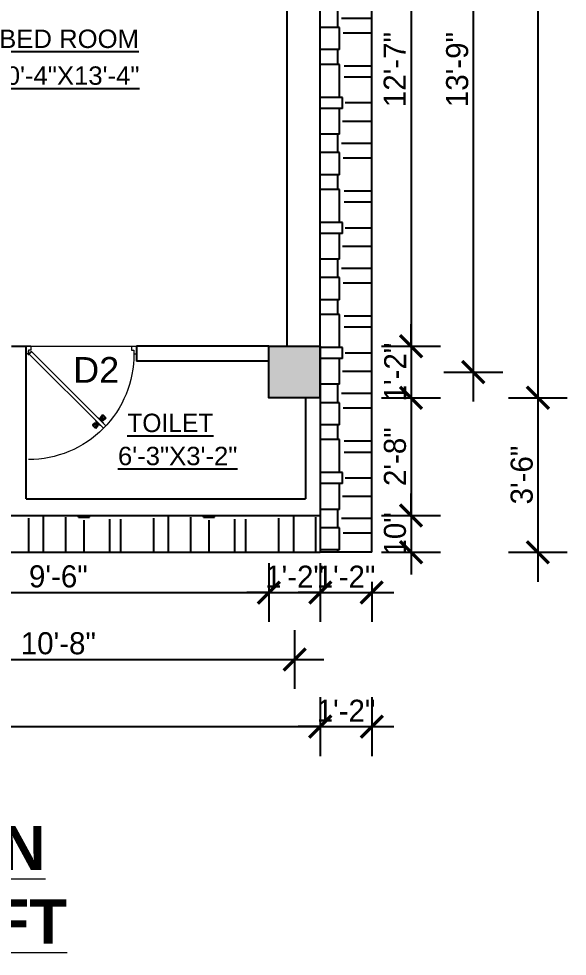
# Model space of a CAD drawing. Header units: inches. Extents: x 1397 to 20304, y -27267 to -746.
# Drawn here: x 10388.8 to 10537.9, y -20880.1 to -20625.2 of the extents above; entities that cross this region are included whole.
import ezdxf

# ---------------------------------------------------------------- set-up
doc = ezdxf.new("R2010")
doc.units = ezdxf.units.IN
doc.header["$LTSCALE"] = 17
doc.header["$MEASUREMENT"] = 0
for name, color, linetype, lineweight in [('25 BOT BAR', 12, 'Continuous', 25), ('DOOR & WIN', 1, 'Continuous', 25), ('OUTLINE', 1, 'Continuous', 25), ('PUERTAS', 7, 'Continuous', 9), ('TEXT', 231, 'Continuous', 20)]:
    doc.layers.add(name, color=color, linetype=linetype, lineweight=lineweight)
doc.styles.add('ARCHITECTURE', font='stylu.ttf')
doc.styles.add('DIMTEXT', font='arial.ttf', dxfattribs={"height": 6})
doc.dimstyles.new('8 SCALE', dxfattribs={"dimscale": 0, "dimtxt": 6, "dimasz": 6, "dimexe": 8, "dimexo": 8, "dimgap": 1.25, "dimtad": 1, "dimdec": 0, "dimzin": 3, "dimdsep": 46, "dimlunit": 4, "dimtxsty": 'ARCHITECTURE', "dimblk": 'ARCHTICK', "dimcen": 8, "dimdle": 8, "dimclrd": 5, "dimclre": 5, "dimclrt": 7, "dimadec": 0, "dimazin": 0, "dimtfac": 0.75, "dimtdec": 0, "dimtix": 1, "dimtmove": 2, "dimatfit": 3, "dimldrblk": 'ARCHTICK', "dimfxl": 8, "dimfxlon": 1, "dimtolj": 1, "dimtzin": 0, "dimlwd": -1, "dimlwe": -1, "dimarcsym": 0})

# ---------------------------------------------------------------- blocks, each defined once
blk = doc.blocks.new('2ft6in')
at = {"layer": 'PUERTAS', "color": 2}
for p, q in [((0.84, 2.1), (21.02, 22.28)), ((21.71, 21.6), (1.47, 1.37)), ((18.33, 21.76), (18.31, 21.77)), ((21.71, 21.6), (21.02, 22.28)), ((21.18, 18.9), (21.2, 18.89)), ((0, 2), (0, 0)), ((0.6, 2), (0, 2)), ((1.33, 0), (0, 0)), ((0.6, 1.26), (0.6, 2.04)), ((0.67, 1.26), (0.6, 1.26)), ((0.67, 1.26), (0.67, 2.01)), ((0.67, 1), (0.67, 1.26)), ((1.33, 1), (0.67, 1)), ((1.31, 1.53), (0.79, 2.06)), ((1.36, 1.58), (0.81, 2.12)), ((1.36, 1.58), (1.31, 1.53)), ((1.47, 1.37), (1.31, 1.53)), ((1.33, 0), (1.33, 1)), ((28.67, 0), (28.67, 1)), ((28.67, 1), (29.33, 1)), ((28.67, 0), (30, 0)), ((29.33, 1), (29.33, 2)), ((29.33, 2), (30, 2)), ((30, 0), (30, 2))]:
    blk.add_line(p, q, dxfattribs=at)
at = {"layer": 'PUERTAS', "color": 8}
for p, q in [((18.81, 20.78), (18.04, 21.4)), ((18.86, 20.83), (18.08, 21.46)), ((18.95, 20.92), (18.2, 21.58)), ((18.44, 21.9), (18.31, 21.77)), ((19.07, 21.03), (18.34, 21.72)), ((18.44, 21.9), (18.56, 22.02)), ((18.58, 22.01), (18.56, 22.02)), ((19.3, 21.26), (18.61, 22)), ((19.42, 21.38), (18.75, 22.14)), ((19.51, 21.48), (18.88, 22.26)), ((18.91, 20.27), (19.19, 20.69)), ((19.55, 21.53), (18.93, 22.3)), ((19.13, 20.8), (19.03, 20.9)), ((19.15, 20.82), (19.05, 20.92)), ((19.09, 20.44), (19.25, 20.76)), ((19.19, 20.87), (19.1, 20.96)), ((19.25, 20.93), (19.16, 21.02)), ((19.28, 20.63), (19.32, 20.83)), ((19.4, 21.08), (19.31, 21.17)), ((19.47, 21.15), (19.38, 21.24)), ((19.43, 20.78), (19.4, 20.9)), ((19.51, 21.19), (19.42, 21.28)), ((19.55, 20.91), (19.43, 20.94)), ((19.53, 21.21), (19.44, 21.3)), ((19.7, 21.06), (19.51, 21.01)), ((19.89, 21.24), (19.58, 21.08)), ((20.07, 21.42), (19.64, 21.15)), ((20.67, 20.47), (20.51, 20.15)), ((20.85, 20.64), (20.57, 20.22)), ((19.69, 19.49), (20.12, 19.76)), ((19.87, 19.67), (20.18, 19.83)), ((20.06, 19.85), (20.25, 19.9)), ((20.21, 20), (20.33, 19.97)), ((20.21, 19.38), (20.83, 18.61)), ((20.23, 19.7), (20.32, 19.61)), ((20.25, 19.72), (20.34, 19.63)), ((20.25, 19.43), (20.88, 18.65)), ((20.29, 19.76), (20.38, 19.67)), ((20.33, 20.13), (20.36, 20.01)), ((20.34, 19.53), (21, 18.77)), ((20.36, 19.83), (20.45, 19.74)), ((20.48, 20.28), (20.44, 20.08)), ((20.46, 19.64), (21.14, 18.91)), ((20.5, 19.98), (20.6, 19.89)), ((20.57, 20.04), (20.66, 19.95)), ((20.61, 20.09), (20.7, 19.99)), ((20.63, 20.11), (20.72, 20.01)), ((20.69, 19.87), (21.42, 19.19)), ((20.81, 19.99), (21.56, 19.33)), ((20.9, 20.08), (21.68, 19.45)), ((20.95, 20.13), (21.72, 19.51)), ((21.32, 19.01), (21.2, 18.89)), ((21.32, 19.01), (21.44, 19.14)), ((21.43, 19.15), (21.44, 19.14)), ((0, 0), (30, 0))]:
    blk.add_line(p, q, dxfattribs=at)
at = {"layer": 'PUERTAS', "color": 1}
for p, q in [((18.06, 21.44), (18.48, 21.86)), ((18.74, 20.79), (18.06, 21.34)), ((18.08, 21.51), (18.45, 21.88)), ((18.11, 21.49), (18.08, 21.51)), ((18.82, 22.25), (18.45, 21.88)), ((18.9, 22.28), (18.48, 21.86)), ((18.84, 22.23), (18.82, 22.25)), ((18.83, 20.8), (19.18, 21.15)), ((18.84, 20.21), (19.1, 20.6)), ((18.92, 20.89), (18.93, 20.88)), ((19.54, 21.59), (18.99, 22.27)), ((19.02, 20.88), (19.24, 21.1)), ((19.12, 20.8), (19.03, 20.89)), ((19.1, 20.7), (19.11, 20.69)), ((19.1, 20.6), (19.1, 20.6)), ((19.11, 20.79), (19.33, 21.01)), ((19.54, 21.5), (19.18, 21.15)), ((19.45, 21.31), (19.24, 21.1)), ((19.55, 21.22), (19.33, 21.01)), ((19.45, 21.41), (19.45, 21.41)), ((19.54, 21.22), (19.45, 21.31)), ((19.64, 21.23), (19.64, 21.23)), ((19.74, 21.24), (19.73, 21.23)), ((20.12, 21.49), (19.74, 21.24)), ((20.22, 21.48), (20.22, 21.49)), ((20.91, 20.7), (20.66, 20.31)), ((20.91, 20.8), (20.91, 20.79)), ((18.85, 20.11), (18.84, 20.12)), ((19.53, 19.43), (19.54, 19.42)), ((19.64, 19.42), (20.02, 19.67)), ((20.02, 19.67), (20.03, 19.68)), ((20.12, 19.68), (20.12, 19.68)), ((20.21, 19.69), (20.43, 19.9)), ((20.22, 19.41), (20.57, 19.76)), ((20.22, 19.69), (20.31, 19.6)), ((20.22, 19.32), (20.76, 18.64)), ((20.31, 19.6), (20.52, 19.81)), ((20.31, 19.5), (20.31, 19.5)), ((20.65, 20.12), (20.43, 19.9)), ((20.74, 20.03), (20.52, 19.81)), ((20.93, 20.11), (20.57, 19.76)), ((20.64, 20.11), (20.73, 20.02)), ((20.66, 20.31), (20.65, 20.31)), ((20.65, 20.21), (20.65, 20.22)), ((20.84, 20.02), (20.83, 20.03)), ((20.86, 18.63), (21.28, 19.05)), ((20.91, 18.68), (20.94, 18.66)), ((20.94, 18.66), (21.31, 19.03)), ((21.02, 20.12), (21.7, 19.57)), ((21.7, 19.47), (21.28, 19.05)), ((21.67, 19.4), (21.31, 19.03)), ((21.65, 19.42), (21.67, 19.4))]:
    blk.add_line(p, q, dxfattribs=at)
at = {"layer": 'PUERTAS', "color": 2}
for radius in [0.129, 0.0627]:
    blk.add_circle((0.68, 2.14), radius, dxfattribs=at)
at = {"layer": 'PUERTAS', "color": 8}
blk.add_arc((0.68, 2.14), 28.65, 359.7285, 90.0333, dxfattribs=at)
at = {"layer": 'PUERTAS', "color": 1}
for centre, start, end in [((18.78, 20.84), 231.0764, 315), ((18.94, 22.23), 38.9236, 135), ((18.97, 20.93), 225, 315), ((19.16, 20.74), 135, 219.7428), ((19.06, 20.65), 315, 39.7428), ((19.4, 21.36), 315, 45), ((19.49, 21.55), 315, 38.9236), ((19.6, 21.18), 50.2572, 135), ((19.68, 21.28), 230.2572, 315), ((20.17, 21.44), 45, 135), ((20.87, 20.75), 315, 45), ((18.89, 20.16), 135, 225), ((19.59, 19.47), 225, 315), ((20.07, 19.63), 50.2572, 135), ((20.16, 19.73), 230.2572, 315), ((20.27, 19.36), 135, 218.9236), ((20.35, 19.55), 135, 225), ((20.7, 20.26), 135, 219.7428), ((20.6, 20.17), 315, 39.7428), ((20.78, 19.98), 45, 135), ((20.82, 18.68), 218.9236, 315), ((20.98, 20.07), 51.0764, 135), ((21.65, 19.52), 315, 51.0764)]:
    blk.add_arc(centre, 0.0667, start, end, dxfattribs=at)
blk = doc.blocks.new('*U3074')
at = {"color": 3}
blk.add_blockref('2ft6in', (0, 0), dxfattribs=at)
blk = doc.blocks.new('_ArchTick')
at = {"color": 0, "linetype": 'ByBlock', "const_width": 0.15}
blk.add_lwpolyline([(-0.5, -0.5), (0.5, 0.5)], dxfattribs=at)
blk = doc.blocks.new('*D3532')
at = {"layer": '25 BOT BAR', "color": 5, "transparency": 16777216}
for p, q in [((10342.29, -20773.19), (10342.29, -20789.19)), ((10456.75, -20773.19), (10456.75, -20789.19)), ((10334.29, -20781.19), (10464.75, -20781.19))]:
    blk.add_line(p, q, dxfattribs=at)
at = {"layer": 'Defpoints', "color": 0, "transparency": 16777216}
for p in [(10342.29, -20728.24), (10456.75, -20728.24), (10456.75, -20781.19)]:
    blk.add_point(p, dxfattribs=at)
at = {"layer": '25 BOT BAR', "color": 5, "transparency": 16777216, "xscale": 6, "yscale": 6, "zscale": 6, "rotation": 180}
blk.add_blockref('_ArchTick', (10342.29, -20781.19), dxfattribs=at)
at = {"layer": '25 BOT BAR', "color": 5, "transparency": 16777216, "xscale": 6, "yscale": 6, "zscale": 6}
blk.add_blockref('_ArchTick', (10456.75, -20781.19), dxfattribs=at)
at = {"layer": '25 BOT BAR', "color": 7, "transparency": 16777216, "insert": (10399.52, -20776.83), "char_height": 6, "attachment_point": 5, "style": 'ARCHITECTURE'}
blk.add_mtext('\\A1;9\'-6"', dxfattribs=at)
blk = doc.blocks.new('*D3533')
at = {"layer": '25 BOT BAR', "color": 5, "transparency": 16777216}
for p, q in [((10456.75, -20773.19), (10456.75, -20789.19)), ((10470.75, -20773.19), (10470.75, -20789.19)), ((10456.75, -20781.19), (10450.75, -20781.19)), ((10456.75, -20781.19), (10470.75, -20781.19)), ((10470.75, -20781.19), (10476.75, -20781.19))]:
    blk.add_line(p, q, dxfattribs=at)
at = {"layer": 'Defpoints', "color": 0, "transparency": 16777216}
for p in [(10456.75, -20728.24), (10470.75, -20728.24), (10470.75, -20781.19)]:
    blk.add_point(p, dxfattribs=at)
at = {"layer": '25 BOT BAR', "color": 5, "transparency": 16777216, "xscale": 6, "yscale": 6, "zscale": 6}
blk.add_blockref('_ArchTick', (10456.75, -20781.19), dxfattribs=at)
at = {"layer": '25 BOT BAR', "color": 5, "transparency": 16777216, "xscale": 6, "yscale": 6, "zscale": 6, "rotation": 180}
blk.add_blockref('_ArchTick', (10470.75, -20781.19), dxfattribs=at)
at = {"layer": '25 BOT BAR', "color": 7, "transparency": 16777216, "insert": (10463.75, -20776.88), "char_height": 6, "attachment_point": 5, "style": 'ARCHITECTURE'}
blk.add_mtext('\\A1;1\'-2"', dxfattribs=at)
blk = doc.blocks.new('*D3536')
at = {"layer": '25 BOT BAR', "color": 5, "transparency": 16777216}
for p, q in [((10335.29, -20791.39), (10335.29, -20807.39)), ((10463.75, -20791.39), (10463.75, -20807.39)), ((10327.29, -20799.39), (10471.75, -20799.39))]:
    blk.add_line(p, q, dxfattribs=at)
at = {"layer": 'Defpoints', "color": 0, "transparency": 16777216}
for p in [(10335.29, -20721.24), (10463.75, -20721.24), (10463.75, -20799.39)]:
    blk.add_point(p, dxfattribs=at)
at = {"layer": '25 BOT BAR', "color": 5, "transparency": 16777216, "xscale": 6, "yscale": 6, "zscale": 6, "rotation": 180}
blk.add_blockref('_ArchTick', (10335.29, -20799.39), dxfattribs=at)
at = {"layer": '25 BOT BAR', "color": 5, "transparency": 16777216, "xscale": 6, "yscale": 6, "zscale": 6}
blk.add_blockref('_ArchTick', (10463.75, -20799.39), dxfattribs=at)
at = {"layer": '25 BOT BAR', "color": 7, "transparency": 16777216, "insert": (10399.52, -20795.02), "char_height": 6, "attachment_point": 5, "style": 'ARCHITECTURE'}
blk.add_mtext('\\A1;10\'-8"', dxfattribs=at)
blk = doc.blocks.new('*D3537')
at = {"layer": '25 BOT BAR', "color": 5, "transparency": 16777216}
for p, q in [((10010.29, -20809.65), (10010.29, -20825.65)), ((10470.75, -20809.65), (10470.75, -20825.65)), ((10002.29, -20817.65), (10478.75, -20817.65))]:
    blk.add_line(p, q, dxfattribs=at)
at = {"layer": 'Defpoints', "color": 0, "transparency": 16777216}
for p in [(10010.29, -20728.24), (10470.75, -20728.24), (10470.75, -20817.65)]:
    blk.add_point(p, dxfattribs=at)
at = {"layer": '25 BOT BAR', "color": 5, "transparency": 16777216, "xscale": 6, "yscale": 6, "zscale": 6, "rotation": 180}
blk.add_blockref('_ArchTick', (10010.29, -20817.65), dxfattribs=at)
at = {"layer": '25 BOT BAR', "color": 5, "transparency": 16777216, "xscale": 6, "yscale": 6, "zscale": 6}
blk.add_blockref('_ArchTick', (10470.75, -20817.65), dxfattribs=at)
at = {"layer": '25 BOT BAR', "color": 7, "transparency": 16777216, "insert": (10240.52, -20813.27), "char_height": 6, "attachment_point": 5, "style": 'ARCHITECTURE'}
blk.add_mtext('\\A1;38\'-4"', dxfattribs=at)
blk = doc.blocks.new('*D3503')
at = {"layer": '25 BOT BAR', "color": 5, "transparency": 16777216}
for p, q in [((10495.43, -20555.72), (10495.43, -20722.24)), ((10487.43, -20563.72), (10503.43, -20563.72)), ((10487.43, -20714.24), (10503.43, -20714.24))]:
    blk.add_line(p, q, dxfattribs=at)
at = {"layer": 'Defpoints', "color": 0, "transparency": 16777216}
for p in [(10470.75, -20563.72), (10470.75, -20714.24), (10495.43, -20714.24)]:
    blk.add_point(p, dxfattribs=at)
at = {"layer": '25 BOT BAR', "color": 5, "transparency": 16777216, "xscale": 6, "yscale": 6, "zscale": 6}
for p, rotation in [((10495.43, -20563.72), 90), ((10495.43, -20714.24), 270)]:
    blk.add_blockref('_ArchTick', p, dxfattribs=dict(at, rotation=rotation))
at = {"layer": '25 BOT BAR', "color": 7, "transparency": 16777216, "insert": (10490.97, -20638.98), "char_height": 6, "attachment_point": 5, "rotation": 90, "style": 'ARCHITECTURE'}
blk.add_mtext('\\A1;12\'-7"', dxfattribs=at)
blk = doc.blocks.new('*D3504')
at = {"layer": '25 BOT BAR', "color": 5, "transparency": 16777216}
for p, q in [((10495.43, -20714.24), (10495.43, -20708.24)), ((10487.43, -20714.24), (10503.43, -20714.24)), ((10495.43, -20714.24), (10495.43, -20728.24)), ((10487.43, -20728.24), (10503.43, -20728.24)), ((10495.43, -20728.24), (10495.43, -20734.24))]:
    blk.add_line(p, q, dxfattribs=at)
at = {"layer": 'Defpoints', "color": 0, "transparency": 16777216}
for p in [(10470.75, -20714.24), (10470.75, -20728.24), (10495.43, -20728.24)]:
    blk.add_point(p, dxfattribs=at)
at = {"layer": '25 BOT BAR', "color": 5, "transparency": 16777216, "xscale": 6, "yscale": 6, "zscale": 6}
for p, rotation in [((10495.43, -20714.24), 270), ((10495.43, -20728.24), 90)]:
    blk.add_blockref('_ArchTick', p, dxfattribs=dict(at, rotation=rotation))
at = {"layer": '25 BOT BAR', "color": 7, "transparency": 16777216, "insert": (10491.12, -20721.24), "char_height": 6, "attachment_point": 5, "rotation": 90, "style": 'ARCHITECTURE'}
blk.add_mtext('\\A1;1\'-2"', dxfattribs=at)
blk = doc.blocks.new('*D3505')
at = {"layer": '25 BOT BAR', "color": 5, "transparency": 16777216}
for p, q in [((10495.43, -20720.24), (10495.43, -20768.24)), ((10487.43, -20728.24), (10503.43, -20728.24)), ((10487.43, -20760.24), (10503.43, -20760.24))]:
    blk.add_line(p, q, dxfattribs=at)
at = {"layer": 'Defpoints', "color": 0, "transparency": 16777216}
for p in [(10470.75, -20728.24), (10470.75, -20760.24), (10495.43, -20760.24)]:
    blk.add_point(p, dxfattribs=at)
at = {"layer": '25 BOT BAR', "color": 5, "transparency": 16777216, "xscale": 6, "yscale": 6, "zscale": 6}
for p, rotation in [((10495.43, -20728.24), 90), ((10495.43, -20760.24), 270)]:
    blk.add_blockref('_ArchTick', p, dxfattribs=dict(at, rotation=rotation))
at = {"layer": '25 BOT BAR', "color": 7, "transparency": 16777216, "insert": (10491.08, -20744.24), "char_height": 6, "attachment_point": 5, "rotation": 90, "style": 'ARCHITECTURE'}
blk.add_mtext('\\A1;2\'-8"', dxfattribs=at)
blk = doc.blocks.new('*D3508')
at = {"layer": '25 BOT BAR', "color": 5, "transparency": 16777216}
for p, q in [((10512.35, -20548.72), (10512.35, -20729.24)), ((10504.35, -20556.72), (10520.35, -20556.72)), ((10504.35, -20721.24), (10520.35, -20721.24))]:
    blk.add_line(p, q, dxfattribs=at)
at = {"layer": 'Defpoints', "color": 0, "transparency": 16777216}
for p in [(10463.75, -20556.72), (10463.75, -20721.24), (10512.35, -20721.24)]:
    blk.add_point(p, dxfattribs=at)
at = {"layer": '25 BOT BAR', "color": 5, "transparency": 16777216, "xscale": 6, "yscale": 6, "zscale": 6}
for p, rotation in [((10512.35, -20556.72), 90), ((10512.35, -20721.24), 270)]:
    blk.add_blockref('_ArchTick', p, dxfattribs=dict(at, rotation=rotation))
at = {"layer": '25 BOT BAR', "color": 7, "transparency": 16777216, "insert": (10508, -20638.98), "char_height": 6, "attachment_point": 5, "rotation": 90, "style": 'ARCHITECTURE'}
blk.add_mtext('\\A1;13\'-9"', dxfattribs=at)
blk = doc.blocks.new('*D3509')
at = {"layer": '25 BOT BAR', "color": 5, "transparency": 16777216}
for p, q in [((10529.91, -20260.24), (10529.91, -20736.24)), ((10521.91, -20268.24), (10537.91, -20268.24)), ((10521.91, -20728.24), (10537.91, -20728.24))]:
    blk.add_line(p, q, dxfattribs=at)
at = {"layer": 'Defpoints', "color": 0, "transparency": 16777216}
for p in [(10470.75, -20268.24), (10470.75, -20728.24), (10529.91, -20728.24)]:
    blk.add_point(p, dxfattribs=at)
at = {"layer": '25 BOT BAR', "color": 5, "transparency": 16777216, "xscale": 6, "yscale": 6, "zscale": 6}
for p, rotation in [((10529.91, -20268.24), 90), ((10529.91, -20728.24), 270)]:
    blk.add_blockref('_ArchTick', p, dxfattribs=dict(at, rotation=rotation))
at = {"layer": '25 BOT BAR', "color": 7, "transparency": 16777216, "insert": (10525.53, -20498.24), "char_height": 6, "attachment_point": 5, "rotation": 90, "style": 'ARCHITECTURE'}
blk.add_mtext('\\A1;38\'-4"', dxfattribs=at)
blk = doc.blocks.new('*D3510')
at = {"layer": '25 BOT BAR', "color": 5, "transparency": 16777216}
for p, q in [((10529.91, -20720.24), (10529.91, -20778.24)), ((10521.91, -20728.24), (10537.91, -20728.24)), ((10521.91, -20770.24), (10537.91, -20770.24))]:
    blk.add_line(p, q, dxfattribs=at)
at = {"layer": 'Defpoints', "color": 0, "transparency": 16777216}
for p in [(10470.75, -20728.24), (10470.75, -20770.24), (10529.91, -20770.24)]:
    blk.add_point(p, dxfattribs=at)
at = {"layer": '25 BOT BAR', "color": 5, "transparency": 16777216, "xscale": 6, "yscale": 6, "zscale": 6}
for p, rotation in [((10529.91, -20728.24), 90), ((10529.91, -20770.24), 270)]:
    blk.add_blockref('_ArchTick', p, dxfattribs=dict(at, rotation=rotation))
at = {"layer": '25 BOT BAR', "color": 7, "transparency": 16777216, "insert": (10525.55, -20749.24), "char_height": 6, "attachment_point": 5, "rotation": 90, "style": 'ARCHITECTURE'}
blk.add_mtext('\\A1;3\'-6"', dxfattribs=at)
blk = doc.blocks.new('*D3489')
at = {"layer": '25 BOT BAR', "color": 5, "transparency": 16777216}
for p, q in [((10495.43, -20760.24), (10495.43, -20754.24)), ((10487.43, -20760.24), (10503.43, -20760.24)), ((10495.43, -20760.24), (10495.43, -20770.24)), ((10487.43, -20770.24), (10503.43, -20770.24)), ((10495.43, -20770.24), (10495.43, -20776.24))]:
    blk.add_line(p, q, dxfattribs=at)
at = {"layer": 'Defpoints', "color": 0, "transparency": 16777216}
for p in [(10470.75, -20760.24), (10470.75, -20770.24), (10495.43, -20770.24)]:
    blk.add_point(p, dxfattribs=at)
at = {"layer": '25 BOT BAR', "color": 5, "transparency": 16777216, "xscale": 6, "yscale": 6, "zscale": 6}
for p, rotation in [((10495.43, -20760.24), 270), ((10495.43, -20770.24), 90)]:
    blk.add_blockref('_ArchTick', p, dxfattribs=dict(at, rotation=rotation))
at = {"layer": '25 BOT BAR', "color": 7, "transparency": 16777216, "insert": (10491.08, -20765.24), "char_height": 6, "attachment_point": 5, "rotation": 90, "style": 'ARCHITECTURE'}
blk.add_mtext('\\A1;10"', dxfattribs=at)
blk = doc.blocks.new('*D3491')
at = {"layer": '25 BOT BAR', "color": 5, "transparency": 16777216}
for p, q in [((10470.75, -20773.19), (10470.75, -20789.19)), ((10484.75, -20778.24), (10484.75, -20789.19)), ((10470.75, -20781.19), (10464.75, -20781.19)), ((10470.75, -20781.19), (10484.75, -20781.19)), ((10484.75, -20781.19), (10490.75, -20781.19))]:
    blk.add_line(p, q, dxfattribs=at)
at = {"layer": 'Defpoints', "color": 0, "transparency": 16777216}
for p in [(10470.75, -20728.24), (10484.75, -20770.24), (10484.75, -20781.19)]:
    blk.add_point(p, dxfattribs=at)
at = {"layer": '25 BOT BAR', "color": 5, "transparency": 16777216, "xscale": 6, "yscale": 6, "zscale": 6}
blk.add_blockref('_ArchTick', (10470.75, -20781.19), dxfattribs=at)
at = {"layer": '25 BOT BAR', "color": 5, "transparency": 16777216, "xscale": 6, "yscale": 6, "zscale": 6, "rotation": 180}
blk.add_blockref('_ArchTick', (10484.75, -20781.19), dxfattribs=at)
at = {"layer": '25 BOT BAR', "color": 7, "transparency": 16777216, "insert": (10477.75, -20776.88), "char_height": 6, "attachment_point": 5, "style": 'ARCHITECTURE'}
blk.add_mtext('\\A1;1\'-2"', dxfattribs=at)
blk = doc.blocks.new('*D3492')
at = {"layer": '25 BOT BAR', "color": 5, "transparency": 16777216}
for p, q in [((10470.75, -20809.65), (10470.75, -20825.65)), ((10484.75, -20809.65), (10484.75, -20825.65)), ((10470.75, -20817.65), (10464.75, -20817.65)), ((10470.75, -20817.65), (10484.75, -20817.65)), ((10484.75, -20817.65), (10490.75, -20817.65))]:
    blk.add_line(p, q, dxfattribs=at)
at = {"layer": 'Defpoints', "color": 0, "transparency": 16777216}
for p in [(10470.75, -20728.24), (10484.75, -20770.24), (10484.75, -20817.65)]:
    blk.add_point(p, dxfattribs=at)
at = {"layer": '25 BOT BAR', "color": 5, "transparency": 16777216, "xscale": 6, "yscale": 6, "zscale": 6}
blk.add_blockref('_ArchTick', (10470.75, -20817.65), dxfattribs=at)
at = {"layer": '25 BOT BAR', "color": 5, "transparency": 16777216, "xscale": 6, "yscale": 6, "zscale": 6, "rotation": 180}
blk.add_blockref('_ArchTick', (10484.75, -20817.65), dxfattribs=at)
at = {"layer": '25 BOT BAR', "color": 7, "transparency": 16777216, "insert": (10477.75, -20813.34), "char_height": 6, "attachment_point": 5, "style": 'ARCHITECTURE'}
blk.add_mtext('\\A1;1\'-2"', dxfattribs=at)

msp = doc.modelspace()

# ---------------------------------------------------------------- hatches: boundary and pattern name
at = {"layer": 'DOOR & WIN'}
h = msp.add_hatch(color=256, dxfattribs=at)
h.dxf.hatch_style = 1
h.paths.add_polyline_path([(10470.75, -20714.24), (10456.75, -20714.24), (10456.75, -20728.24), (10470.75, -20728.24)])
at = {"layer": 'OUTLINE'}
h = msp.add_hatch(dxfattribs=at)
h.set_pattern_fill('AR-RSHKE', color=8, angle=90)
h.set_pattern_definition([(90, (0, -1874.08), (-12, 25.5), [6, -5, 7, -3, 9, -4]), (90, (-0.5, -1868.08), (-12, 25.5), [5, -19, 4, -6]), (90, (0.75, -1856.08), (-12, 25.5), [3, -31]), (180, (0, -1874.079), (-12, -8.5), [11.5, -36.5]), (180, (4e-16, -1868.079), (-12, -8.5), [11.25, -36.75]), (180, (7e-16, -1863.079), (-12, -8.5), [10.5, -37.5]), (180, (0.75, -1856.079), (-12, -8.5), [11.5, -36.5]), (180, (0.75, -1853.079), (-12, -8.5), [11.5, -36.5]), (180, (2e-15, -1844.079), (-12, -8.5), [11, -37])])
h.paths.add_polyline_path([(10484.75, -20268.24), (10470.75, -20268.24), (10470.75, -20282.24), (10470.75, -20421.24), (10470.75, -20435.24), (10470.75, -20770.24), (10484.75, -20770.24)])
h = msp.add_hatch(dxfattribs=at)
h.set_pattern_fill('AR-RSHKE', color=8)
h.paths.add_polyline_path([(10470.75, -20770.24), (10470.75, -20760.24), (10328.29, -20760.24), (10316.29, -20770.24)])

# ---------------------------------------------------------------- linework, layer by layer
at = {"layer": '25 BOT BAR'}
for p, q in [((10386.75, -20714.24), (10390.75, -20714.24)), ((10390.75, -20755.74), (10390.75, -20714.24)), ((10456.75, -20714.24), (10420.75, -20714.24)), ((10420.75, -20714.24), (10420.75, -20718.24)), ((10456.75, -20718.24), (10420.75, -20718.24)), ((10466.75, -20728.24), (10466.75, -20755.74)), ((10470.75, -20728.24), (10470.75, -20770.24)), ((10484.75, -20770.24), (10470.75, -20770.24))]:
    msp.add_line(p, q, dxfattribs=at)
at = {"layer": 'DOOR & WIN'}
for p, q in [((10484.75, -20770.24), (10484.75, -20268.24)), ((10470.75, -20728.24), (10470.75, -20435.24)), ((10461.75, -20714.24), (10461.75, -20563.72)), ((10390.75, -20755.74), (10466.75, -20755.74)), ((10328.29, -20760.24), (10470.75, -20760.24)), ((10316.29, -20770.24), (10470.75, -20770.24))]:
    msp.add_line(p, q, dxfattribs=at)
at = {"layer": 'OUTLINE'}
msp.add_lwpolyline([(10456.75, -20714.24), (10470.75, -20714.24), (10470.75, -20728.24), (10456.75, -20728.24)], close=True, dxfattribs=at)

# ---------------------------------------------------------------- block references
at = {"layer": 'DOOR & WIN', "xscale": -1, "rotation": 180}
msp.add_blockref('*U3074', (10390.75, -20714.24), dxfattribs=at)

# ---------------------------------------------------------------- texts
at = {"layer": 'DOOR & WIN', "char_height": 5, "attachment_point": 5}
for s, insert in [('{\\fArial TUR|b0|i0|c162|p34;\\L\\C7; \\fArial TUR|b0|i0|c0|p34;BED \\fArial TUR|b0|i0|c162|p34;ROOM}', (10401.46, -20630.65)), ('{\\fArial TUR|b0|i0|c0|p34;\\L\\C7;10\'-4"X13\'-4"}', (10401.46, -20640.66)), ('{\\L\\C7;TOILET}', (10429.97, -20735.09)), ('{\\fArial TUR|b0|i0|c0|p34;\\L\\C7;6\'-3"X3\'-2"}', (10431.97, -20744.09))]:
    msp.add_mtext(s, dxfattribs=dict(at, insert=insert))
at = {"layer": 'TEXT', "style": 'DIMTEXT'}
msp.add_text('D2', height=7, dxfattribs=at).set_placement((10403.56, -20724.15))
at = {"layer": 'TEXT', "insert": (10313.62, -20844.65), "char_height": 12, "width": 396.2985, "attachment_point": 2}
msp.add_mtext('{\\fArial|b1|i0|c0|p34;\\LTHIRD FLOOR PLAN \\PAREA= 1570.54 SQ.FT}', dxfattribs=at)

# ---------------------------------------------------------------- dimensions: what is measured, and where the dimension line sits
at = {"layer": '25 BOT BAR'}
for base, p1, p2, picture, middle in [((10529.91, -20728.24), (10470.75, -20268.24), (10470.75, -20728.24), '*D3509', (10525.53, -20498.24)), ((10512.35, -20721.24), (10463.75, -20556.72), (10463.75, -20721.24), '*D3508', (10508, -20638.98)), ((10495.43, -20714.24), (10470.75, -20563.72), (10470.75, -20714.24), '*D3503', (10490.97, -20638.98)), ((10495.43, -20728.24), (10470.75, -20714.24), (10470.75, -20728.24), '*D3504', (10491.12, -20721.24)), ((10495.43, -20760.24), (10470.75, -20728.24), (10470.75, -20760.24), '*D3505', (10491.08, -20744.24)), ((10529.91, -20770.24), (10470.75, -20728.24), (10470.75, -20770.24), '*D3510', (10525.55, -20749.24)), ((10495.43, -20770.24), (10470.75, -20760.24), (10470.75, -20770.24), '*D3489', (10491.08, -20765.24))]:
    dim = msp.add_linear_dim(base=base, p1=p1, p2=p2, angle=90, dimstyle='8 SCALE', override={"dimscale": 1}, dxfattribs=at)
    dim.commit()
    dim.dimension.update_dxf_attribs({"geometry": picture, "text_midpoint": middle})
for base, p1, p2, picture, middle in [((10463.75, -20799.39), (10335.29, -20721.24), (10463.75, -20721.24), '*D3536', (10399.52, -20795.02)), ((10470.75, -20817.65), (10010.29, -20728.24), (10470.75, -20728.24), '*D3537', (10240.52, -20813.27)), ((10456.75, -20781.19), (10342.29, -20728.24), (10456.75, -20728.24), '*D3532', (10399.52, -20776.83)), ((10470.75, -20781.19), (10456.75, -20728.24), (10470.75, -20728.24), '*D3533', (10463.75, -20776.88)), ((10484.75, -20781.19), (10470.75, -20728.24), (10484.75, -20770.24), '*D3491', (10477.75, -20776.88)), ((10484.75, -20817.65), (10470.75, -20728.24), (10484.75, -20770.24), '*D3492', (10477.75, -20813.34))]:
    dim = msp.add_linear_dim(base=base, p1=p1, p2=p2, dimstyle='8 SCALE', override={"dimscale": 1}, dxfattribs=at)
    dim.commit()
    dim.dimension.update_dxf_attribs({"geometry": picture, "text_midpoint": middle})

doc.saveas('drawing.dxf')
